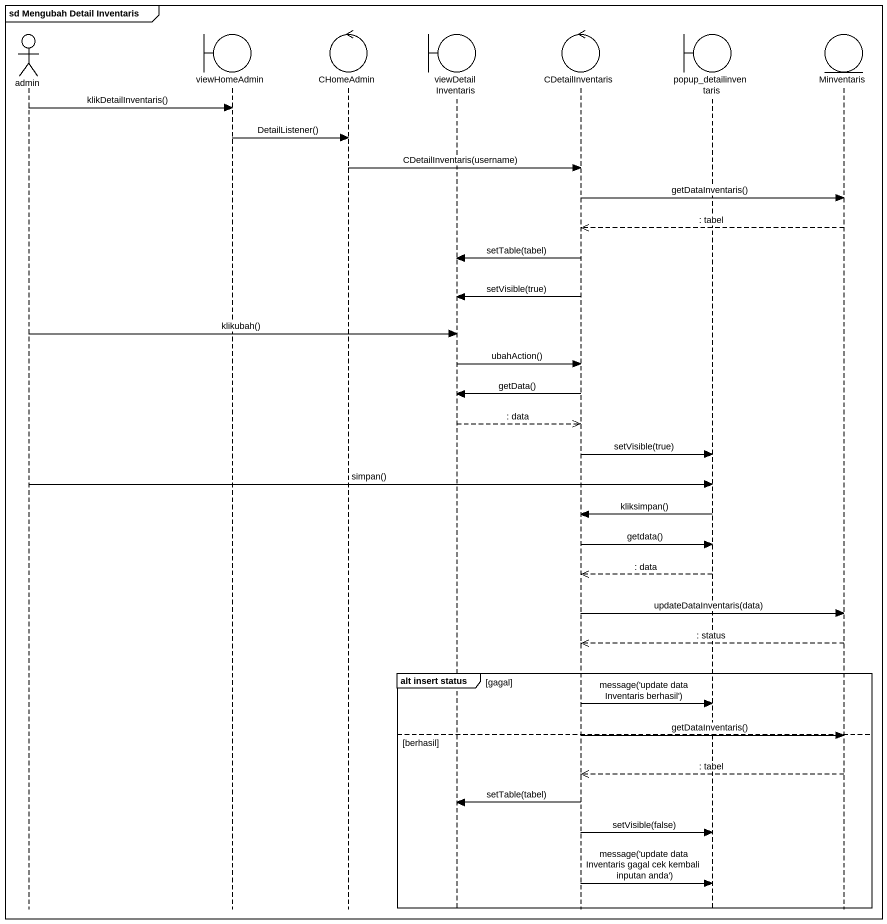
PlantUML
@startuml
mainframe sd Mengubah Detail Inventaris
hide footbox
actor admin
boundary viewHomeAdmin
control CHomeAdmin
boundary viewDetailInventaris
control CDetailInventaris
boundary popup_detailinventaris
entity Minventaris

admin -> viewHomeAdmin : klikDetailInventaris()
viewHomeAdmin -> CHomeAdmin : DetailListener()
CHomeAdmin -> CDetailInventaris : CDetailInventaris(username)
CDetailInventaris -> Minventaris : getDataInventaris()
Minventaris -->> CDetailInventaris : : tabel
CDetailInventaris -> viewDetailInventaris : setTable(tabel)
CDetailInventaris -> viewDetailInventaris : setVisible(true)
admin -> viewDetailInventaris : klikubah()
viewDetailInventaris -> CDetailInventaris : ubahAction()
CDetailInventaris -> viewDetailInventaris : getData()
viewDetailInventaris -->> CDetailInventaris : : data
CDetailInventaris -> popup_detailinventaris : setVisible(true)
admin -> popup_detailinventaris : simpan()
popup_detailinventaris -> CDetailInventaris : kliksimpan()
CDetailInventaris -> popup_detailinventaris : getdata()
popup_detailinventaris -->> CDetailInventaris : : data
CDetailInventaris -> Minventaris : updateDataInventaris(data)
Minventaris -->> CDetailInventaris : : status
group alt insert status [gagal]
  CDetailInventaris -> popup_detailinventaris : message('update data Inventaris berhasil')
else berhasil
  CDetailInventaris -> Minventaris : getDataInventaris()
  Minventaris -->> CDetailInventaris : : tabel
  CDetailInventaris -> viewDetailInventaris : setTable(tabel)
  CDetailInventaris -> popup_detailinventaris : setVisible(false)
  CDetailInventaris -> popup_detailinventaris : message('update data Inventaris gagal cek kembali inputan anda')
end
@enduml
